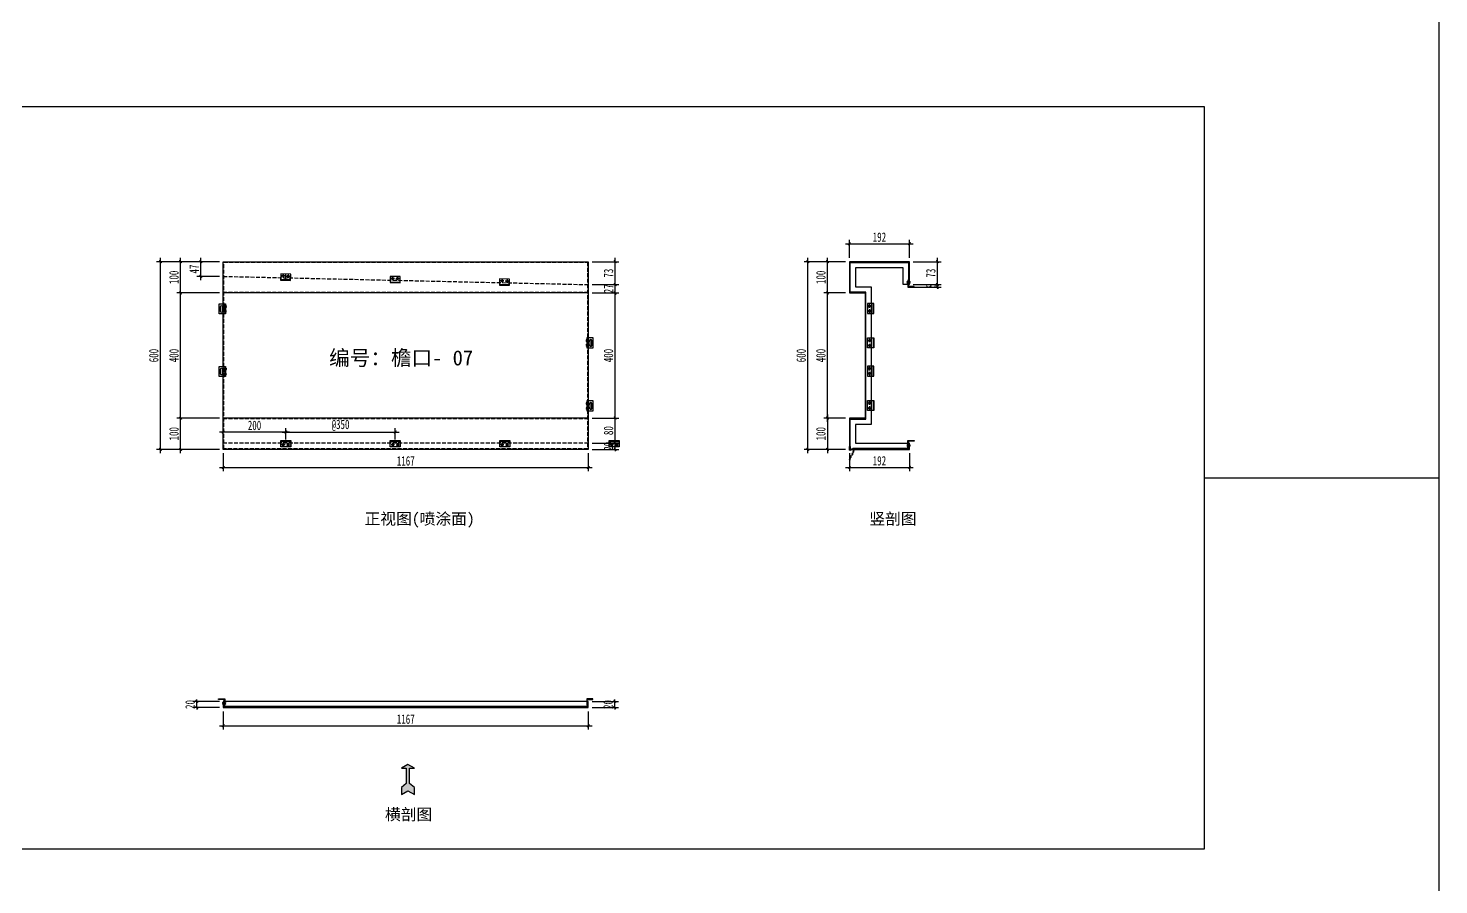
# Model space of a CAD drawing. Header units: millimetres. Extents: x 1519249 to 1604651, y -416196 to -347833.
# Drawn here: x 1579863 to 1584373, y -377449 to -374711 of the extents above; entities that cross this region are included whole.
import ezdxf

# ---------------------------------------------------------------- set-up
doc = ezdxf.new("R2010")
doc.units = ezdxf.units.MM
doc.header["$LTSCALE"] = 1000
doc.header["$MEASUREMENT"] = 0
for name, pattern in [('__DASH', [0.35, 0.25, -0.1]), ('CENTER', [2, 1.25, -0.25, 0.25, -0.25]), ('CENTERX2', [4, 2.5, -0.5, 0.5, -0.5]), ('DOTE', [2.42, 2, -0.2, 0.02, -0.2]), ('HIDDEN2', [0.1875, 0.125, -0.0625])]:
    doc.linetypes.add(name, pattern=pattern)
doc.layers.get('Defpoints').update_dxf_attribs({"color": 190})
for name, color, linetype in [('0-hatch', 8, 'Continuous'), ('0-铝合金投影', 112, 'Continuous'), ('4', 3, 'Continuous'), ('@@@@H @ 1', 2, 'Continuous'), ('BH-图层', 2, 'Continuous'), ('DIM_IDEN', 3, 'Continuous'), ('F-CASTFIX', 1, 'Continuous'), ('PJ', 4, 'Continuous'), ('PUB_DIM', 3, 'Continuous'), ('XC', 3, 'Continuous'), ('zx', 1, 'DOTE'), ('穿孔铝板', 161, 'Continuous')]:
    doc.layers.add(name, color=color, linetype=linetype)
doc.styles.add('黑体', font='simhei.ttf', dxfattribs={"width": 0.7})
doc.dimstyles.new('副本 BZ-6', dxfattribs={"dimscale": 12, "dimtxt": 2.5, "dimasz": 0.5, "dimexe": 1, "dimexo": 1, "dimgap": 0.5, "dimtad": 1, "dimdec": 0, "dimdsep": 46, "dimtxsty": '黑体', "dimblk": 'ARCHTICK', "dimcen": 3, "dimdle": 1, "dimclrd": 1, "dimclre": 1, "dimclrt": 2, "dimadec": 1, "dimazin": 0, "dimtfac": 1, "dimtdec": 0, "dimtix": 1, "dimtmove": 2, "dimatfit": 3, "dimldrblk": 'DOTSMALL', "dimfxl": 0, "dimtolj": 1, "dimtzin": 0, "dimarcsym": 0})

# ---------------------------------------------------------------- blocks, each defined once
blk = doc.blocks.new('_ArchTick')
at = {"color": 0, "linetype": 'ByBlock', "const_width": 0.5}
blk.add_lwpolyline([(-0.71, -0.71), (0.71, 0.71)], dxfattribs=at)
blk = doc.blocks.new('*D216')
at = {"color": 1, "lineweight": -2, "transparency": 16777216}
for p, q in [((1580474.7, -375957.1), (1580338.5, -375957.1)), ((1580350.5, -376069.1), (1580350.5, -375945.1)), ((1580474.7, -376057.1), (1580338.5, -376057.1))]:
    blk.add_line(p, q, dxfattribs=at)
at = {"layer": 'Defpoints', "color": 0, "transparency": 16777216}
for p in [(1580350.5, -375957.1), (1580486.7, -375957.1), (1580486.7, -376057.1)]:
    blk.add_point(p, dxfattribs=at)
at = {"color": 1, "lineweight": -2, "transparency": 16777216, "xscale": 6, "yscale": 6, "zscale": 6}
for p, rotation in [((1580350.5, -375957.1), 90), ((1580350.5, -376057.1), 270)]:
    blk.add_blockref('_ArchTick', p, dxfattribs=dict(at, rotation=rotation))
at = {"color": 2, "transparency": 16777216, "insert": (1580329.3, -376007.1), "char_height": 30, "attachment_point": 5, "rotation": 90, "style": '黑体'}
blk.add_mtext('\\A1;100', dxfattribs=at)
blk = doc.blocks.new('_DotSmall')
at = {"color": 0, "linetype": 'ByBlock', "const_width": 0.5}
blk.add_lwpolyline([(-0.0625, 0, 1), (0.0625, 0, 1)], format="xyb", close=True, dxfattribs=at)
blk = doc.blocks.new('*D205')
at = {"color": 1, "lineweight": -2, "transparency": 16777216}
for p, q in [((1580474.7, -375557.1), (1580338.5, -375557.1)), ((1580350.5, -375969.1), (1580350.5, -375545.1)), ((1580474.7, -375957.1), (1580338.5, -375957.1))]:
    blk.add_line(p, q, dxfattribs=at)
at = {"layer": 'Defpoints', "color": 0, "transparency": 16777216}
for p in [(1580350.5, -375557.1), (1580486.7, -375557.1), (1580486.7, -375957.1)]:
    blk.add_point(p, dxfattribs=at)
at = {"color": 1, "lineweight": -2, "transparency": 16777216, "xscale": 6, "yscale": 6, "zscale": 6}
for p, rotation in [((1580350.5, -375557.1), 90), ((1580350.5, -375957.1), 270)]:
    blk.add_blockref('_ArchTick', p, dxfattribs=dict(at, rotation=rotation))
at = {"color": 2, "transparency": 16777216, "insert": (1580329.3, -375757.1), "char_height": 30, "attachment_point": 5, "rotation": 90, "style": '黑体'}
blk.add_mtext('\\A1;400', dxfattribs=at)
blk = doc.blocks.new('*D206')
at = {"color": 1, "lineweight": -2, "transparency": 16777216}
for p, q in [((1580474.7, -375457.1), (1580338.5, -375457.1)), ((1580350.5, -375569.1), (1580350.5, -375445.1)), ((1580474.7, -375557.1), (1580338.5, -375557.1))]:
    blk.add_line(p, q, dxfattribs=at)
at = {"layer": 'Defpoints', "color": 0, "transparency": 16777216}
for p in [(1580350.5, -375457.1), (1580486.7, -375457.1), (1580486.7, -375557.1)]:
    blk.add_point(p, dxfattribs=at)
at = {"color": 1, "lineweight": -2, "transparency": 16777216, "xscale": 6, "yscale": 6, "zscale": 6}
for p, rotation in [((1580350.5, -375457.1), 90), ((1580350.5, -375557.1), 270)]:
    blk.add_blockref('_ArchTick', p, dxfattribs=dict(at, rotation=rotation))
at = {"color": 2, "transparency": 16777216, "insert": (1580329.3, -375507.1), "char_height": 30, "attachment_point": 5, "rotation": 90, "style": '黑体'}
blk.add_mtext('\\A1;100', dxfattribs=at)
blk = doc.blocks.new('*D207')
at = {"color": 1, "lineweight": -2, "transparency": 16777216}
for p, q in [((1580474.7, -375457.1), (1580273.9, -375457.1)), ((1580285.9, -376069.1), (1580285.9, -375445.1)), ((1580474.7, -376057.1), (1580273.9, -376057.1))]:
    blk.add_line(p, q, dxfattribs=at)
at = {"layer": 'Defpoints', "color": 0, "transparency": 16777216}
for p in [(1580285.9, -375457.1), (1580486.7, -375457.1), (1580486.7, -376057.1)]:
    blk.add_point(p, dxfattribs=at)
at = {"color": 1, "lineweight": -2, "transparency": 16777216, "xscale": 6, "yscale": 6, "zscale": 6}
for p, rotation in [((1580285.9, -375457.1), 90), ((1580285.9, -376057.1), 270)]:
    blk.add_blockref('_ArchTick', p, dxfattribs=dict(at, rotation=rotation))
at = {"color": 2, "transparency": 16777216, "insert": (1580264.7, -375757.1), "char_height": 30, "attachment_point": 5, "rotation": 90, "style": '黑体'}
blk.add_mtext('\\A1;600', dxfattribs=at)
blk = doc.blocks.new('*D208')
at = {"color": 1, "lineweight": -2, "transparency": 16777216}
for p, q in [((1581665.7, -376037.1), (1581751.6, -376037.1)), ((1581739.6, -376037.1), (1581739.6, -376031.1)), ((1581739.6, -376057.1), (1581739.6, -376037.1)), ((1581665.7, -376057.1), (1581751.6, -376057.1)), ((1581739.6, -376057.1), (1581739.6, -376063.1))]:
    blk.add_line(p, q, dxfattribs=at)
at = {"layer": 'Defpoints', "color": 0, "transparency": 16777216}
for p in [(1581653.7, -376037.1), (1581739.6, -376037.1), (1581653.7, -376057.1)]:
    blk.add_point(p, dxfattribs=at)
at = {"color": 1, "lineweight": -2, "transparency": 16777216, "xscale": 6, "yscale": 6, "zscale": 6}
for p, rotation in [((1581739.6, -376037.1), 270), ((1581739.6, -376057.1), 90)]:
    blk.add_blockref('_ArchTick', p, dxfattribs=dict(at, rotation=rotation))
at = {"color": 2, "transparency": 16777216, "insert": (1581718.4, -376047.1), "char_height": 30, "attachment_point": 5, "rotation": 90, "style": '黑体'}
blk.add_mtext('\\A1;20', dxfattribs=at)
blk = doc.blocks.new('*D209')
at = {"color": 1, "lineweight": -2, "transparency": 16777216}
for p, q in [((1581665.7, -375957.1), (1581751.6, -375957.1)), ((1581739.6, -376049.1), (1581739.6, -375945.1)), ((1581665.7, -376037.1), (1581751.6, -376037.1))]:
    blk.add_line(p, q, dxfattribs=at)
at = {"layer": 'Defpoints', "color": 0, "transparency": 16777216}
for p in [(1581653.7, -375957.1), (1581739.6, -375957.1), (1581653.7, -376037.1)]:
    blk.add_point(p, dxfattribs=at)
at = {"color": 1, "lineweight": -2, "transparency": 16777216, "xscale": 6, "yscale": 6, "zscale": 6}
for p, rotation in [((1581739.6, -375957.1), 90), ((1581739.6, -376037.1), 270)]:
    blk.add_blockref('_ArchTick', p, dxfattribs=dict(at, rotation=rotation))
at = {"color": 2, "transparency": 16777216, "insert": (1581718.4, -375997.1), "char_height": 30, "attachment_point": 5, "rotation": 90, "style": '黑体'}
blk.add_mtext('\\A1;80', dxfattribs=at)
blk = doc.blocks.new('*D210')
at = {"color": 1, "lineweight": -2, "transparency": 16777216}
for p, q in [((1581665.7, -375557.1), (1581751.6, -375557.1)), ((1581739.6, -375969.1), (1581739.6, -375545.1)), ((1581665.7, -375957.1), (1581751.6, -375957.1))]:
    blk.add_line(p, q, dxfattribs=at)
at = {"layer": 'Defpoints', "color": 0, "transparency": 16777216}
for p in [(1581653.7, -375557.1), (1581739.6, -375557.1), (1581653.7, -375957.1)]:
    blk.add_point(p, dxfattribs=at)
at = {"color": 1, "lineweight": -2, "transparency": 16777216, "xscale": 6, "yscale": 6, "zscale": 6}
for p, rotation in [((1581739.6, -375557.1), 90), ((1581739.6, -375957.1), 270)]:
    blk.add_blockref('_ArchTick', p, dxfattribs=dict(at, rotation=rotation))
at = {"color": 2, "transparency": 16777216, "insert": (1581718.4, -375757.1), "char_height": 30, "attachment_point": 5, "rotation": 90, "style": '黑体'}
blk.add_mtext('\\A1;400', dxfattribs=at)
blk = doc.blocks.new('*D211')
at = {"color": 1, "lineweight": -2, "transparency": 16777216}
for p, q in [((1581665.7, -375530.3), (1581751.6, -375530.3)), ((1581665.7, -375557.1), (1581751.6, -375557.1)), ((1581739.6, -375530.3), (1581739.6, -375524.3)), ((1581739.6, -375557.1), (1581739.6, -375530.3)), ((1581739.6, -375557.1), (1581739.6, -375563.1))]:
    blk.add_line(p, q, dxfattribs=at)
at = {"layer": 'Defpoints', "color": 0, "transparency": 16777216}
for p in [(1581653.7, -375530.3), (1581653.7, -375557.1), (1581739.6, -375530.3)]:
    blk.add_point(p, dxfattribs=at)
at = {"color": 1, "lineweight": -2, "transparency": 16777216, "xscale": 6, "yscale": 6, "zscale": 6}
for p, rotation in [((1581739.6, -375530.3), 270), ((1581739.6, -375557.1), 90)]:
    blk.add_blockref('_ArchTick', p, dxfattribs=dict(at, rotation=rotation))
at = {"color": 2, "transparency": 16777216, "insert": (1581718.6, -375543.7), "char_height": 30, "attachment_point": 5, "rotation": 90, "style": '黑体'}
blk.add_mtext('\\A1;27', dxfattribs=at)
blk = doc.blocks.new('*D212')
at = {"color": 1, "lineweight": -2, "transparency": 16777216}
for p, q in [((1581665.7, -375457.1), (1581751.6, -375457.1)), ((1581739.6, -375542.3), (1581739.6, -375445.1)), ((1581665.7, -375530.3), (1581751.6, -375530.3))]:
    blk.add_line(p, q, dxfattribs=at)
at = {"layer": 'Defpoints', "color": 0, "transparency": 16777216}
for p in [(1581653.7, -375457.1), (1581739.6, -375457.1), (1581653.7, -375530.3)]:
    blk.add_point(p, dxfattribs=at)
at = {"color": 1, "lineweight": -2, "transparency": 16777216, "xscale": 6, "yscale": 6, "zscale": 6}
for p, rotation in [((1581739.6, -375457.1), 90), ((1581739.6, -375530.3), 270)]:
    blk.add_blockref('_ArchTick', p, dxfattribs=dict(at, rotation=rotation))
at = {"color": 2, "transparency": 16777216, "insert": (1581718.6, -375493.7), "char_height": 30, "attachment_point": 5, "rotation": 90, "style": '黑体'}
blk.add_mtext('\\A1;73', dxfattribs=at)
blk = doc.blocks.new('gfrgrthgthyjyj')
at = {"color": 138, "linetype": 'Continuous'}
for p, q in [((4444220.2, 665049.9), (4444210.2, 665049.9)), ((4444210.2, 665049.4), (4444210.2, 665049.9)), ((4444212.8, 665049.9), (4444212.8, 665056.3)), ((4444215.2, 665058.1), (4444213.5, 665059)), ((4444216.5, 665047.8), (4444213.9, 665047.8)), ((4444215.2, 665058.1), (4444216.9, 665059)), ((4444217.6, 665049.9), (4444217.6, 665056.3)), ((4444220.2, 665049.4), (4444220.2, 665049.9))]:
    blk.add_line(p, q, dxfattribs=at)
at = {"color": 1, "linetype": 'CENTER', "ltscale": 2.357948}
blk.add_line((4444215.2, 665046.9), (4444215.2, 665059.6), dxfattribs=at)
at = {"color": 138, "linetype": 'Continuous'}
for centre, radius, start, end in [((4444215.2, 665055.9), 8.16, 232.44522, 260.55436), ((4444212.8, 665057.7), 1.44, 62.13766, 270.00283), ((4444215.2, 665055.9), 8.16, 279.45131, 307.56044), ((4444217.6, 665057.7), 1.44, 270.00283, 117.868)]:
    blk.add_arc(centre, radius, start, end, dxfattribs=at)
blk = doc.blocks.new('grgthyj')
at = {"layer": 'XC', "color": 165}
for p, q in [((-1090874.5, 362332.3), (-1090874.5, 362300.3)), ((-1090866.9, 362308.3), (-1090866.9, 362324.3)), ((-1090860.9, 362308.3), (-1090860.9, 362324.3))]:
    blk.add_line(p, q, dxfattribs=at)
blk.add_lwpolyline([(-1090876.9, 362332.3), (-1090876.9, 362300.3), (-1090856.9, 362300.3), (-1090856.9, 362332.3)], close=True, dxfattribs=at)
for centre, start, end in [((-1090863.9, 362324.3), 0, 180), ((-1090863.9, 362308.3), 180, 0)]:
    blk.add_arc(centre, 3, start, end, dxfattribs=at)
at = {"layer": 'DIM_IDEN', "color": 8, "yscale": 0.7812485824527613, "zscale": 0.7812485824527613, "rotation": 90}
for p, xscale in [((-571302.3, -3109712.8), 0.7812485824527613), ((-571302.3, 3834345.4), -0.7812485824527613)]:
    blk.add_blockref('gfrgrthgthyjyj', p, dxfattribs=dict(at, xscale=xscale))
blk = doc.blocks.new('A$Ce385b8f0')
at = {"layer": 'PJ', "color": 8}
for centre, radius in [((8, 13.6), 3.2), ((8, 13.6), 1.52), ((24, 13.6), 3.2), ((24, 13.6), 1.52)]:
    blk.add_circle(centre, radius, dxfattribs=at)
at = {"layer": 'XC', "color": 8}
for p, q in [((0, 2.4), (32, 2.4)), ((8, 2.4), (8, 0)), ((24, 2.4), (24, 0))]:
    blk.add_line(p, q, dxfattribs=at)
blk.add_lwpolyline([(0, 0), (32, 0), (32, 20), (0, 20)], close=True, dxfattribs=at)
at = {"layer": 'zx', "color": 8, "linetype": 'CENTERX2', "ltscale": 0.05}
for p, q in [((13.6, 13.6), (2.4, 13.6)), ((8, 19.2), (8, 8)), ((18.4, 13.6), (29.6, 13.6)), ((24, 19.2), (24, 8))]:
    blk.add_line(p, q, dxfattribs=at)
blk = doc.blocks.new('*D213')
at = {"color": 1, "lineweight": -2, "transparency": 16777216}
for p, q in [((1580698.7, -376001.6), (1580474.7, -376001.6)), ((1580486.7, -376025.1), (1580486.7, -375989.6)), ((1580686.7, -376025.1), (1580686.7, -375989.6))]:
    blk.add_line(p, q, dxfattribs=at)
at = {"layer": 'Defpoints', "color": 0, "transparency": 16777216}
for p in [(1580486.7, -376001.6), (1580486.7, -376037.1), (1580686.7, -376037.1)]:
    blk.add_point(p, dxfattribs=at)
at = {"color": 1, "lineweight": -2, "transparency": 16777216, "xscale": 6, "yscale": 6, "zscale": 6, "rotation": 180}
blk.add_blockref('_ArchTick', (1580486.7, -376001.6), dxfattribs=at)
at = {"color": 1, "lineweight": -2, "transparency": 16777216, "xscale": 6, "yscale": 6, "zscale": 6}
blk.add_blockref('_ArchTick', (1580686.7, -376001.6), dxfattribs=at)
at = {"color": 2, "transparency": 16777216, "insert": (1580586.7, -375980.4), "char_height": 30, "attachment_point": 5, "style": '黑体'}
blk.add_mtext('\\A1;200', dxfattribs=at)
blk = doc.blocks.new('*D214')
at = {"color": 1, "lineweight": -2, "transparency": 16777216}
for p, q in [((1580674.7, -376001.6), (1581048.7, -376001.6)), ((1580686.7, -376025.1), (1580686.7, -375989.6)), ((1581036.7, -376025.1), (1581036.7, -375989.6))]:
    blk.add_line(p, q, dxfattribs=at)
at = {"layer": 'Defpoints', "color": 0, "transparency": 16777216}
for p in [(1581036.7, -376001.6), (1580686.7, -376037.1), (1581036.7, -376037.1)]:
    blk.add_point(p, dxfattribs=at)
at = {"color": 1, "lineweight": -2, "transparency": 16777216, "xscale": 6, "yscale": 6, "zscale": 6, "rotation": 180}
blk.add_blockref('_ArchTick', (1580686.7, -376001.6), dxfattribs=at)
at = {"color": 1, "lineweight": -2, "transparency": 16777216, "xscale": 6, "yscale": 6, "zscale": 6}
blk.add_blockref('_ArchTick', (1581036.7, -376001.6), dxfattribs=at)
at = {"color": 2, "transparency": 16777216, "insert": (1580861.7, -375980.4), "char_height": 30, "attachment_point": 5, "style": '黑体'}
blk.add_mtext('\\A1;@350', dxfattribs=at)
blk = doc.blocks.new('*D215')
at = {"color": 1, "lineweight": -2, "transparency": 16777216}
for p, q in [((1581665.7, -376862.5), (1581750.3, -376862.5)), ((1581738.3, -376862.5), (1581738.3, -376856.5)), ((1581738.3, -376882.5), (1581738.3, -376862.5)), ((1581665.7, -376882.5), (1581750.3, -376882.5)), ((1581738.3, -376882.5), (1581738.3, -376888.5))]:
    blk.add_line(p, q, dxfattribs=at)
at = {"layer": 'Defpoints', "color": 0, "transparency": 16777216}
for p in [(1581653.7, -376862.5), (1581738.3, -376862.5), (1581653.7, -376882.5)]:
    blk.add_point(p, dxfattribs=at)
at = {"color": 1, "lineweight": -2, "transparency": 16777216, "xscale": 6, "yscale": 6, "zscale": 6}
for p, rotation in [((1581738.3, -376862.5), 270), ((1581738.3, -376882.5), 90)]:
    blk.add_blockref('_ArchTick', p, dxfattribs=dict(at, rotation=rotation))
at = {"color": 2, "transparency": 16777216, "insert": (1581717.2, -376872.5), "char_height": 30, "attachment_point": 5, "rotation": 90, "style": '黑体'}
blk.add_mtext('\\A1;20', dxfattribs=at)
blk = doc.blocks.new('*U173')
h = blk.add_hatch(color=5)
h.set_gradient(color1=(0, 0, 255), rotation=180, one_color=1, tint=1)
h.paths.add_polyline_path([(0, 0), (0.144338, -0.25), (0.144338, -0.0625), (0.730662, -0.0625), (0.875, -0.25), (1.144338, -0.25), (1, 0), (1.144338, 0.25), (0.875, 0.25), (0.730662, 0.0625), (0.144338, 0.0625), (0.144338, 0.25)])
at = {"color": 0, "linetype": 'Continuous'}
blk.add_lwpolyline([(0, 0), (0.144338, -0.25), (0.144338, -0.0625), (0.730662, -0.0625), (0.875, -0.25), (1.144338, -0.25), (1, 0), (1.144338, 0.25), (0.875, 0.25), (0.730662, 0.0625), (0.144338, 0.0625), (0.144338, 0.25)], close=True, dxfattribs=at)
blk = doc.blocks.new('*D204')
at = {"color": 1, "lineweight": -2, "transparency": 16777216}
for p, q in [((1580474.7, -376862.5), (1580390, -376862.5)), ((1580402, -376862.5), (1580402, -376856.5)), ((1580402, -376882.5), (1580402, -376862.5)), ((1580474.7, -376882.5), (1580390, -376882.5)), ((1580402, -376882.5), (1580402, -376888.5))]:
    blk.add_line(p, q, dxfattribs=at)
at = {"layer": 'Defpoints', "color": 0, "transparency": 16777216}
for p in [(1580402, -376862.5), (1580486.7, -376862.5), (1580486.7, -376882.5)]:
    blk.add_point(p, dxfattribs=at)
at = {"color": 1, "lineweight": -2, "transparency": 16777216, "xscale": 6, "yscale": 6, "zscale": 6}
for p, rotation in [((1580402, -376862.5), 270), ((1580402, -376882.5), 90)]:
    blk.add_blockref('_ArchTick', p, dxfattribs=dict(at, rotation=rotation))
at = {"color": 2, "transparency": 16777216, "insert": (1580380.8, -376872.5), "char_height": 30, "attachment_point": 5, "rotation": 90, "style": '黑体'}
blk.add_mtext('\\A1;20', dxfattribs=at)
blk = doc.blocks.new('*D223')
at = {"color": 1, "lineweight": -2, "transparency": 16777216}
for p, q in [((1580474.7, -375457.1), (1580402.8, -375457.1)), ((1580414.8, -375516), (1580414.8, -375445.1)), ((1580474.7, -375504), (1580402.8, -375504))]:
    blk.add_line(p, q, dxfattribs=at)
at = {"layer": 'Defpoints', "color": 0, "transparency": 16777216}
for p in [(1580414.8, -375457.1), (1580486.7, -375457.1), (1580486.7, -375504)]:
    blk.add_point(p, dxfattribs=at)
at = {"color": 1, "lineweight": -2, "transparency": 16777216, "xscale": 6, "yscale": 6, "zscale": 6}
for p, rotation in [((1580414.8, -375457.1), 90), ((1580414.8, -375504), 270)]:
    blk.add_blockref('_ArchTick', p, dxfattribs=dict(at, rotation=rotation))
at = {"color": 2, "transparency": 16777216, "insert": (1580393.8, -375480.6), "char_height": 30, "attachment_point": 5, "rotation": 90, "style": '黑体'}
blk.add_mtext('\\A1;47', dxfattribs=at)
blk = doc.blocks.new('grtgthyjyj')
at = {"layer": 'PJ'}
for radius in [4, 1.9]:
    blk.add_circle((4476642.9, 621901.9), radius, dxfattribs=at)
at = {"layer": 'zx', "linetype": 'CENTERX2', "ltscale": 0.05}
for p, q in [((4476635.9, 621901.9), (4476649.9, 621901.9)), ((4476642.9, 621908.9), (4476642.9, 621894.9))]:
    blk.add_line(p, q, dxfattribs=at)
blk = doc.blocks.new('grgthtyhjyjyuk')
at = {"layer": 'XC', "color": 165}
for p, q in [((4476656.9, 621931.9), (4476656.9, 621891.9)), ((4476656.9, 621921.9), (4476659.9, 621921.9)), ((4476656.9, 621901.9), (4476659.9, 621901.9))]:
    blk.add_line(p, q, dxfattribs=at)
blk.add_lwpolyline([(4476659.9, 621931.9), (4476659.9, 621891.9), (4476634.9, 621891.9), (4476634.9, 621931.9)], close=True, dxfattribs=at)
at = {"layer": 'DIM_IDEN', "color": 8, "xscale": -1, "rotation": 180}
blk.add_blockref('grtgthyjyj', (0, 1243823.8), dxfattribs=at)
at = {"layer": 'DIM_IDEN', "color": 8}
blk.add_blockref('grtgthyjyj', (0, 0), dxfattribs=at)
blk = doc.blocks.new('A$C06B245D9')
at = {"layer": '0-hatch', "elevation": 0}
for points in [[(2.8, -8, -1.371442), (-1.3, -6.8, 0.239017), (-2.3, -1.2, -0.322335), (2.8, -8.1)], [(7.6, -20.6, -1.371442), (3.5, -19.4, 0.239017), (2.5, -13.8, -0.322335), (7.6, -20.7)]]:
    blk.add_lwpolyline(points, format="xyb", dxfattribs=at)
blk = doc.blocks.new('*D228')
at = {"color": 1, "lineweight": -2, "transparency": 16777216}
for p, q in [((1582476.5, -375557.1), (1582406.5, -375557.1)), ((1582418.5, -375969.1), (1582418.5, -375545.1)), ((1582476.5, -375957.1), (1582406.5, -375957.1))]:
    blk.add_line(p, q, dxfattribs=at)
at = {"layer": 'Defpoints', "color": 0, "transparency": 16777216}
for p in [(1582418.5, -375557.1), (1582488.5, -375557.1), (1582488.5, -375957.1)]:
    blk.add_point(p, dxfattribs=at)
at = {"color": 1, "lineweight": -2, "transparency": 16777216, "xscale": 6, "yscale": 6, "zscale": 6}
for p, rotation in [((1582418.5, -375557.1), 90), ((1582418.5, -375957.1), 270)]:
    blk.add_blockref('_ArchTick', p, dxfattribs=dict(at, rotation=rotation))
at = {"color": 2, "transparency": 16777216, "insert": (1582397.4, -375757.1), "char_height": 30, "attachment_point": 5, "rotation": 90, "style": '黑体'}
blk.add_mtext('\\A1;400', dxfattribs=at)
blk = doc.blocks.new('*D229')
at = {"color": 1, "lineweight": -2, "transparency": 16777216}
for p, q in [((1582476.5, -375457.1), (1582406.5, -375457.1)), ((1582418.5, -375569.1), (1582418.5, -375445.1)), ((1582476.5, -375557.1), (1582406.5, -375557.1))]:
    blk.add_line(p, q, dxfattribs=at)
at = {"layer": 'Defpoints', "color": 0, "transparency": 16777216}
for p in [(1582418.5, -375457.1), (1582488.5, -375457.1), (1582488.5, -375557.1)]:
    blk.add_point(p, dxfattribs=at)
at = {"color": 1, "lineweight": -2, "transparency": 16777216, "xscale": 6, "yscale": 6, "zscale": 6}
for p, rotation in [((1582418.5, -375457.1), 90), ((1582418.5, -375557.1), 270)]:
    blk.add_blockref('_ArchTick', p, dxfattribs=dict(at, rotation=rotation))
at = {"color": 2, "transparency": 16777216, "insert": (1582397.4, -375507.1), "char_height": 30, "attachment_point": 5, "rotation": 90, "style": '黑体'}
blk.add_mtext('\\A1;100', dxfattribs=at)
blk = doc.blocks.new('*D230')
at = {"color": 1, "lineweight": -2, "transparency": 16777216}
for p, q in [((1582476.5, -375399.7), (1582692.5, -375399.7)), ((1582488.5, -375445.1), (1582488.5, -375387.7)), ((1582680.5, -375445.1), (1582680.5, -375387.7))]:
    blk.add_line(p, q, dxfattribs=at)
at = {"layer": 'Defpoints', "color": 0, "transparency": 16777216}
for p in [(1582680.5, -375399.7), (1582488.5, -375457.1), (1582680.5, -375457.1)]:
    blk.add_point(p, dxfattribs=at)
at = {"color": 1, "lineweight": -2, "transparency": 16777216, "xscale": 6, "yscale": 6, "zscale": 6, "rotation": 180}
blk.add_blockref('_ArchTick', (1582488.5, -375399.7), dxfattribs=at)
at = {"color": 1, "lineweight": -2, "transparency": 16777216, "xscale": 6, "yscale": 6, "zscale": 6}
blk.add_blockref('_ArchTick', (1582680.5, -375399.7), dxfattribs=at)
at = {"color": 2, "transparency": 16777216, "insert": (1582584.5, -375378.7), "char_height": 30, "attachment_point": 5, "style": '黑体'}
blk.add_mtext('\\A1;192', dxfattribs=at)
blk = doc.blocks.new('*D231')
at = {"color": 1, "lineweight": -2, "transparency": 16777216}
for p, q in [((1582476.5, -375957.1), (1582406.5, -375957.1)), ((1582418.5, -375945.1), (1582418.5, -376069.1)), ((1582476.5, -376057.1), (1582406.5, -376057.1))]:
    blk.add_line(p, q, dxfattribs=at)
at = {"layer": 'Defpoints', "color": 0, "transparency": 16777216}
for p in [(1582488.5, -375957.1), (1582418.5, -376057.1), (1582488.5, -376057.1)]:
    blk.add_point(p, dxfattribs=at)
at = {"color": 1, "lineweight": -2, "transparency": 16777216, "xscale": 6, "yscale": 6, "zscale": 6}
for p, rotation in [((1582418.5, -375957.1), 90), ((1582418.5, -376057.1), 270)]:
    blk.add_blockref('_ArchTick', p, dxfattribs=dict(at, rotation=rotation))
at = {"color": 2, "transparency": 16777216, "insert": (1582397.4, -376007.1), "char_height": 30, "attachment_point": 5, "rotation": 90, "style": '黑体'}
blk.add_mtext('\\A1;100', dxfattribs=at)
blk = doc.blocks.new('*D232')
at = {"color": 1, "lineweight": -2, "transparency": 16777216}
for p, q in [((1582488.5, -376069.1), (1582488.5, -376126.6)), ((1582680.5, -376069.1), (1582680.5, -376126.6)), ((1582476.5, -376114.6), (1582692.5, -376114.6))]:
    blk.add_line(p, q, dxfattribs=at)
at = {"layer": 'Defpoints', "color": 0, "transparency": 16777216}
for p in [(1582488.5, -376057.1), (1582680.5, -376057.1), (1582680.5, -376114.6)]:
    blk.add_point(p, dxfattribs=at)
at = {"color": 1, "lineweight": -2, "transparency": 16777216, "xscale": 6, "yscale": 6, "zscale": 6, "rotation": 180}
blk.add_blockref('_ArchTick', (1582488.5, -376114.6), dxfattribs=at)
at = {"color": 1, "lineweight": -2, "transparency": 16777216, "xscale": 6, "yscale": 6, "zscale": 6}
blk.add_blockref('_ArchTick', (1582680.5, -376114.6), dxfattribs=at)
at = {"color": 2, "transparency": 16777216, "insert": (1582584.5, -376093.6), "char_height": 30, "attachment_point": 5, "style": '黑体'}
blk.add_mtext('\\A1;192', dxfattribs=at)
blk = doc.blocks.new('*D233')
at = {"color": 1, "lineweight": -2, "transparency": 16777216}
for p, q in [((1582476.5, -375457.1), (1582343.5, -375457.1)), ((1582355.5, -376069.1), (1582355.5, -375445.1)), ((1582476.5, -376057.1), (1582343.5, -376057.1))]:
    blk.add_line(p, q, dxfattribs=at)
at = {"layer": 'Defpoints', "color": 0, "transparency": 16777216}
for p in [(1582355.5, -375457.1), (1582488.5, -375457.1), (1582488.5, -376057.1)]:
    blk.add_point(p, dxfattribs=at)
at = {"color": 1, "lineweight": -2, "transparency": 16777216, "xscale": 6, "yscale": 6, "zscale": 6}
for p, rotation in [((1582355.5, -375457.1), 90), ((1582355.5, -376057.1), 270)]:
    blk.add_blockref('_ArchTick', p, dxfattribs=dict(at, rotation=rotation))
at = {"color": 2, "transparency": 16777216, "insert": (1582334.4, -375757.1), "char_height": 30, "attachment_point": 5, "rotation": 90, "style": '黑体'}
blk.add_mtext('\\A1;600', dxfattribs=at)
blk = doc.blocks.new('*D226')
at = {"color": 1, "lineweight": -2, "transparency": 16777216}
for p, q in [((1582692.5, -375457.1), (1582781.9, -375457.1)), ((1582769.9, -375542.1), (1582769.9, -375445.1)), ((1582692.5, -375530.1), (1582781.9, -375530.1))]:
    blk.add_line(p, q, dxfattribs=at)
at = {"layer": 'Defpoints', "color": 0, "transparency": 16777216}
for p in [(1582680.5, -375457.1), (1582769.9, -375457.1), (1582680.5, -375530.1)]:
    blk.add_point(p, dxfattribs=at)
at = {"color": 1, "lineweight": -2, "transparency": 16777216, "xscale": 6, "yscale": 6, "zscale": 6}
for p, rotation in [((1582769.9, -375457.1), 90), ((1582769.9, -375530.1), 270)]:
    blk.add_blockref('_ArchTick', p, dxfattribs=dict(at, rotation=rotation))
at = {"color": 2, "transparency": 16777216, "insert": (1582748.9, -375493.6), "char_height": 30, "attachment_point": 5, "rotation": 90, "style": '黑体'}
blk.add_mtext('\\A1;73', dxfattribs=at)
blk = doc.blocks.new('*D227')
at = {"color": 1, "lineweight": -2, "transparency": 16777216}
for p, q in [((1582692.5, -375530.1), (1582781.9, -375530.1)), ((1582692.5, -375538.1), (1582781.9, -375538.1)), ((1582769.9, -375530.1), (1582769.9, -375524.1)), ((1582769.9, -375530.1), (1582769.9, -375538.1)), ((1582769.9, -375538.1), (1582769.9, -375544.1))]:
    blk.add_line(p, q, dxfattribs=at)
at = {"layer": 'Defpoints', "color": 0, "transparency": 16777216}
for p in [(1582680.5, -375530.1), (1582680.5, -375538.1), (1582769.9, -375538.1)]:
    blk.add_point(p, dxfattribs=at)
at = {"color": 1, "lineweight": -2, "transparency": 16777216, "xscale": 6, "yscale": 6, "zscale": 6}
for p, rotation in [((1582769.9, -375530.1), 270), ((1582769.9, -375538.1), 90)]:
    blk.add_blockref('_ArchTick', p, dxfattribs=dict(at, rotation=rotation))
at = {"color": 2, "transparency": 16777216, "insert": (1582748.9, -375534.1), "char_height": 30, "attachment_point": 5, "rotation": 90, "style": '黑体'}
blk.add_mtext('\\A1;8', dxfattribs=at)
blk = doc.blocks.new('*D347')
at = {"color": 1, "lineweight": -2, "transparency": 16777216}
for p, q in [((1580486.7, -376894.5), (1580486.7, -376952.5)), ((1581653.7, -376894.5), (1581653.7, -376952.5)), ((1580474.7, -376940.5), (1581665.7, -376940.5))]:
    blk.add_line(p, q, dxfattribs=at)
at = {"layer": 'Defpoints', "color": 0, "transparency": 16777216}
for p in [(1580486.7, -376882.5), (1581653.7, -376882.5), (1581653.7, -376940.5)]:
    blk.add_point(p, dxfattribs=at)
at = {"color": 1, "lineweight": -2, "transparency": 16777216, "xscale": 6, "yscale": 6, "zscale": 6, "rotation": 180}
blk.add_blockref('_ArchTick', (1580486.7, -376940.5), dxfattribs=at)
at = {"color": 1, "lineweight": -2, "transparency": 16777216, "xscale": 6, "yscale": 6, "zscale": 6}
blk.add_blockref('_ArchTick', (1581653.7, -376940.5), dxfattribs=at)
at = {"color": 2, "transparency": 16777216, "insert": (1581070.2, -376919.5), "char_height": 30, "attachment_point": 5, "style": '黑体'}
blk.add_mtext('\\A1;1167', dxfattribs=at)
blk = doc.blocks.new('*D348')
at = {"color": 1, "lineweight": -2, "transparency": 16777216}
for p, q in [((1580486.7, -376069.1), (1580486.7, -376127.1)), ((1581653.7, -376069.1), (1581653.7, -376127.1)), ((1580474.7, -376115.1), (1581665.7, -376115.1))]:
    blk.add_line(p, q, dxfattribs=at)
at = {"layer": 'Defpoints', "color": 0, "transparency": 16777216}
for p in [(1580486.7, -376057.1), (1581653.7, -376057.1), (1581653.7, -376115.1)]:
    blk.add_point(p, dxfattribs=at)
at = {"color": 1, "lineweight": -2, "transparency": 16777216, "xscale": 6, "yscale": 6, "zscale": 6, "rotation": 180}
blk.add_blockref('_ArchTick', (1580486.7, -376115.1), dxfattribs=at)
at = {"color": 1, "lineweight": -2, "transparency": 16777216, "xscale": 6, "yscale": 6, "zscale": 6}
blk.add_blockref('_ArchTick', (1581653.7, -376115.1), dxfattribs=at)
at = {"color": 2, "transparency": 16777216, "insert": (1581070.2, -376094.1), "char_height": 30, "attachment_point": 5, "style": '黑体'}
blk.add_mtext('\\A1;1167', dxfattribs=at)

msp = doc.modelspace()

# ---------------------------------------------------------------- linework, layer by layer
at = {"color": 3}
for p, q in [((1581653.7, -375557.1), (1580486.7, -375557.1)), ((1581653.7, -375957.1), (1580486.7, -375957.1))]:
    msp.add_line(p, q, dxfattribs=at)
at = {"color": 6}
for points in [[(1583622.7, -371904.2), (1584372.8, -371904.2), (1584372.8, -381512.6), (1583622.7, -381512.6)], [(1583622.7, -376148.5), (1584372.8, -376148.5)]]:
    msp.add_lwpolyline(points, dxfattribs=at)
at = {"color": 2}
msp.add_lwpolyline([(1578392.9, -374961.5), (1583622.7, -374961.5), (1583622.7, -377335.4), (1578392.9, -377335.4)], close=True, dxfattribs=at)
at = {"color": 3}
msp.add_lwpolyline([(1581653.7, -376057.1), (1580486.7, -376057.1), (1580486.7, -375457.1), (1581653.7, -375457.1)], close=True, dxfattribs=at)
msp.add_lwpolyline([(1580686, -375516.5), (1580686.4, -375496.5)])
for points in [[(1581653.7, -376862.5), (1581650.7, -376862.5), (1581650.7, -376879.5), (1580489.7, -376879.5), (1580489.7, -376862.5), (1580486.7, -376862.5), (1580486.7, -376882.5), (1581653.7, -376882.5), (1581653.7, -376862.5)], [(1581650.7, -376862.5), (1580489.7, -376862.5)]]:
    msp.add_lwpolyline(points, dxfattribs=at)
at = {"layer": '0-hatch', "linetype": 'HIDDEN2', "ltscale": 4}
for p, q in [((1582509, -376054.1, -2.2), (1582499, -376054.1, -2.2)), ((1582509, -376055.1), (1582499, -376055.1)), ((1582509, -376055.7), (1582499, -376055.7)), ((1582509, -376056.4), (1582499, -376056.4))]:
    msp.add_line(p, q, dxfattribs=at)
msp.add_lwpolyline([(1582499, -376054.1), (1582509, -376054.1), (1582509, -376057.1), (1582499, -376057.1)], close=True, dxfattribs=at)
at = {"layer": '4'}
msp.add_lwpolyline([(1582498.5, -376057.1), (1582491.5, -376060.1, -0.414214), (1582488.5, -376057.1), (1582488.5, -376048.2)], format="xyb", dxfattribs=at)
at = {"layer": '4', "elevation": -2.2}
msp.add_lwpolyline([(1582491.5, -376048.2), (1582491.5, -376057.1), (1582499, -376054.1)], dxfattribs=at)
at = {"layer": 'F-CASTFIX', "color": 3}
for points in [[(1582491.5, -376054.1), (1582491.5, -375960.1), (1582541.5, -375960.1), (1582541.5, -375554.1), (1582491.5, -375554.1), (1582491.5, -375460.1), (1582677.5, -375460.1), (1582677.5, -375530.1), (1582680.5, -375530.1), (1582680.5, -375457.1), (1582488.5, -375457.1), (1582488.5, -375557.1), (1582538.5, -375557.1), (1582538.5, -375957.1), (1582488.5, -375957.1), (1582488.5, -376055.4)], [(1582680.5, -375530.1), (1582660.5, -375530.1), (1582660.5, -375477.1), (1582508.5, -375477.1), (1582508.5, -375537.1), (1582558.5, -375537.1), (1582558.5, -375977.1), (1582508.5, -375977.1), (1582508.5, -376037.1), (1582680.5, -376037.1)], [(1582498.5, -376057.1), (1582680.5, -376057.1), (1582680.5, -376037.1)], [(1582677.5, -376037.1), (1582677.5, -376054.1), (1582499, -376054.1)]]:
    msp.add_lwpolyline(points, dxfattribs=at)
at = {"layer": 'PUB_DIM', "color": 114, "linetype": '__DASH', "ltscale": 0.05, "true_color": 0x139b48}
for p, q in [((1580486.7, -375504), (1581653.7, -375530.3)), ((1581653.7, -376037.1), (1580486.7, -376037.1))]:
    msp.add_line(p, q, dxfattribs=at)
at = {"layer": 'PUB_DIM', "color": 59, "linetype": '__DASH', "ltscale": 0.05}
for p, q in [((1581653.7, -375555.1), (1580486.7, -375555.1)), ((1581653.7, -375959.1), (1580486.7, -375959.1))]:
    msp.add_line(p, q, dxfattribs=at)
msp.add_lwpolyline([(1581651.7, -376055.1), (1580488.7, -376055.1), (1580488.7, -375459.1), (1581651.7, -375459.1)], close=True, dxfattribs=at)
at = {"layer": '穿孔铝板', "lineweight": 25}
for points in [[(1582675.5, -375516.1), (1582675.5, -375538.1), (1582695.5, -375538.1), (1582695.5, -375536.1), (1582677.5, -375536.1), (1582677.5, -375516.1)], [(1582675.5, -376051.1), (1582675.5, -376029.1), (1582695.5, -376029.1), (1582695.5, -376031.1), (1582677.5, -376031.1), (1582677.5, -376051.1)], [(1580471.7, -376854.5), (1580491.7, -376854.5), (1580491.7, -376874.5), (1580489.7, -376874.5), (1580489.7, -376856.5), (1580471.7, -376856.5)], [(1581668.7, -376854.5), (1581648.7, -376854.5), (1581648.7, -376874.5), (1581650.7, -376874.5), (1581650.7, -376856.5), (1581668.7, -376856.5)]]:
    msp.add_lwpolyline(points, close=True, dxfattribs=at)

# ---------------------------------------------------------------- block references
at = {"color": 3}
for p, rotation in [((1580670, -375516.1), 358.7080861482903), ((1581019.9, -375524), 358.7080861482903), ((1581369.8, -375531.9), 358.7080861482903), ((1582566.5, -375622.9), 90.00000000000001), ((1582566.5, -375822.9), 90.00000000000001)]:
    msp.add_blockref('A$Ce385b8f0', p, dxfattribs=dict(at, rotation=rotation))
at = {"color": 2, "xscale": -1}
for p in [(489617.2, -737924.5), (489617.2, -738124.5)]:
    msp.add_blockref('grgthyj', p, dxfattribs=at)
at = {"color": 2}
for p in [(2672526.2, -738033.1), (2672526.2, -738234.4)]:
    msp.add_blockref('grgthyj', p, dxfattribs=at)
at = {"color": 3, "xscale": -1, "rotation": 180}
for p in [(1580670.7, -376029.1), (1581020.7, -376029.1), (1581370.7, -376029.1), (1581720.7, -376029.1)]:
    msp.add_blockref('A$Ce385b8f0', p, dxfattribs=at)
at = {"layer": '0-铝合金投影', "xscale": -0.6666666666666666, "yscale": 0.6666666666666666, "zscale": 0.6666666666666666}
for p in [(1582493.4, -376076.1, -2.2), (1582501.8, -376058.8)]:
    msp.add_blockref('A$C06B245D9', p, dxfattribs=at)
at = {"layer": '@@@@H @ 1', "xscale": 83.8660738650834, "yscale": 83.8660738650834, "zscale": 83.8660738650834, "rotation": 270.1024305187298}
msp.add_blockref('*U173', (1581077.2, -377064.3), dxfattribs=at)
at = {"layer": 'DIM_IDEN', "color": 8, "yscale": 0.7812485824527613, "zscale": 0.7812485824527613}
for p, xscale, rotation in [((2102249.8, 3096513.7), -0.7812485824527613, 90), ((2102249.8, -3848081.6), 0.7812485824527613, 90.00000000000001), ((1060917.4, -3848905.5), -0.7812485824527613, 270)]:
    msp.add_blockref('gfrgrthgthyjyj', p, dxfattribs=dict(at, xscale=xscale, rotation=rotation))
at = {"layer": 'DIM_IDEN', "color": 8, "xscale": 0.7999999999999999, "yscale": 0.7999999999999999, "zscale": 0.7999999999999999}
for p in [(-1998761.4, -873246.3), (-1998761.4, -873446.3)]:
    msp.add_blockref('grgthtyhjyjyuk', p, dxfattribs=at)

# ---------------------------------------------------------------- texts
at = {"layer": 'BH-图层', "color": 6, "style": '黑体'}
for s, p in [('正视图(喷涂面)', (1580938.6, -376297.4)), ('竖剖图', (1582552.2, -376297.4)), ('横剖图', (1581003.9, -377242.3))]:
    msp.add_text(s, height=36.9, dxfattribs=at).set_placement(p)
at = {"layer": 'DIM_IDEN', "color": 1, "style": '黑体'}
msp.add_text('编号：檐口- 07', height=48.25, dxfattribs=at).set_placement((1580825.3, -375788.6))

# ---------------------------------------------------------------- dimensions: what is measured, and where the dimension line sits
for p1, p2, distance, picture, middle in [((1582488.5, -375457.1), (1582680.5, -375457.1), 57.4, '*D230', (1582584.5, -375378.7)), ((1580486.7, -376057.1), (1580486.7, -375457.1), 200.8, '*D207', (1580264.7, -375757.1)), ((1580486.7, -375504), (1580486.7, -375457.1), 71.9, '*D223', (1580393.8, -375480.6)), ((1582488.5, -376057.1), (1582488.5, -375457.1), 133, '*D233', (1582334.4, -375757.1)), ((1582680.5, -375530.1), (1582680.5, -375457.1), -89.4, '*D226', (1582748.9, -375493.6)), ((1582488.5, -375957.1), (1582488.5, -375557.1), 69.9, '*D228', (1582397.4, -375757.1)), ((1582680.5, -375530.1), (1582680.5, -375538.1), 89.4, '*D227', (1582748.9, -375534.1)), ((1580486.7, -376057.1), (1580486.7, -375957.1), 136.2, '*D216', (1580329.3, -376007.1)), ((1580686.7, -376037.1), (1580486.7, -376037.1), -35.5, '*D213', (1580586.7, -375980.4)), ((1581653.7, -376057.1), (1581653.7, -376037.1), -85.9, '*D208', (1581718.4, -376047.1)), ((1582488.5, -376057.1), (1582680.5, -376057.1), -57.4, '*D232', (1582584.5, -376093.6)), ((1580486.7, -376882.5), (1580486.7, -376862.5), 84.7, '*D204', (1580380.8, -376872.5)), ((1581653.7, -376882.5), (1581653.7, -376862.5), -84.7, '*D215', (1581717.2, -376872.5))]:
    dim = msp.add_aligned_dim(p1=p1, p2=p2, distance=distance, dimstyle='副本 BZ-6')
    dim.commit()
    dim.dimension.update_dxf_attribs({"geometry": picture, "text_midpoint": middle})
for base, p1, p2, angle, picture, middle in [((1580350.5, -375457.1), (1580486.7, -375557.1), (1580486.7, -375457.1), 270, '*D206', (1580329.3, -375507.1)), ((1581739.6, -375457.1), (1581653.7, -375530.3), (1581653.7, -375457.1), 270, '*D212', (1581718.6, -375493.7)), ((1582418.5, -375457.1), (1582488.5, -375557.1), (1582488.5, -375457.1), 270, '*D229', (1582397.4, -375507.1)), ((1580350.5, -375557.1), (1580486.7, -375957.1), (1580486.7, -375557.1), 270, '*D205', (1580329.3, -375757.1)), ((1581739.6, -375530.3), (1581653.7, -375557.1), (1581653.7, -375530.3), 270, '*D211', (1581718.6, -375543.7)), ((1581739.6, -375557.1), (1581653.7, -375957.1), (1581653.7, -375557.1), 270, '*D210', (1581718.4, -375757.1)), ((1581739.6, -375957.1), (1581653.7, -376037.1), (1581653.7, -375957.1), 270, '*D209', (1581718.4, -375997.1)), ((1582418.5, -376057.1), (1582488.5, -375957.1), (1582488.5, -376057.1), 90, '*D231', (1582397.4, -376007.1))]:
    dim = msp.add_linear_dim(base=base, p1=p1, p2=p2, angle=angle, dimstyle='副本 BZ-6')
    dim.commit()
    dim.dimension.update_dxf_attribs({"geometry": picture, "text_midpoint": middle})
dim = msp.add_linear_dim(base=(1581036.7, -376001.6), p1=(1580686.7, -376037.1), p2=(1581036.7, -376037.1), text='@<>', dimstyle='副本 BZ-6')
dim.commit()
dim.dimension.update_dxf_attribs({"geometry": '*D214', "text_midpoint": (1580861.7, -375980.4)})
at = {"color": 6}
for p1, p2, picture, middle in [((1580486.7, -376057.1), (1581653.7, -376057.1), '*D348', (1581070.2, -376094.1)), ((1580486.7, -376882.5), (1581653.7, -376882.5), '*D347', (1581070.2, -376919.5))]:
    dim = msp.add_aligned_dim(p1=p1, p2=p2, distance=-58, dimstyle='副本 BZ-6', dxfattribs=at)
    dim.commit()
    dim.dimension.update_dxf_attribs({"geometry": picture, "text_midpoint": middle})

doc.saveas('drawing.dxf')
